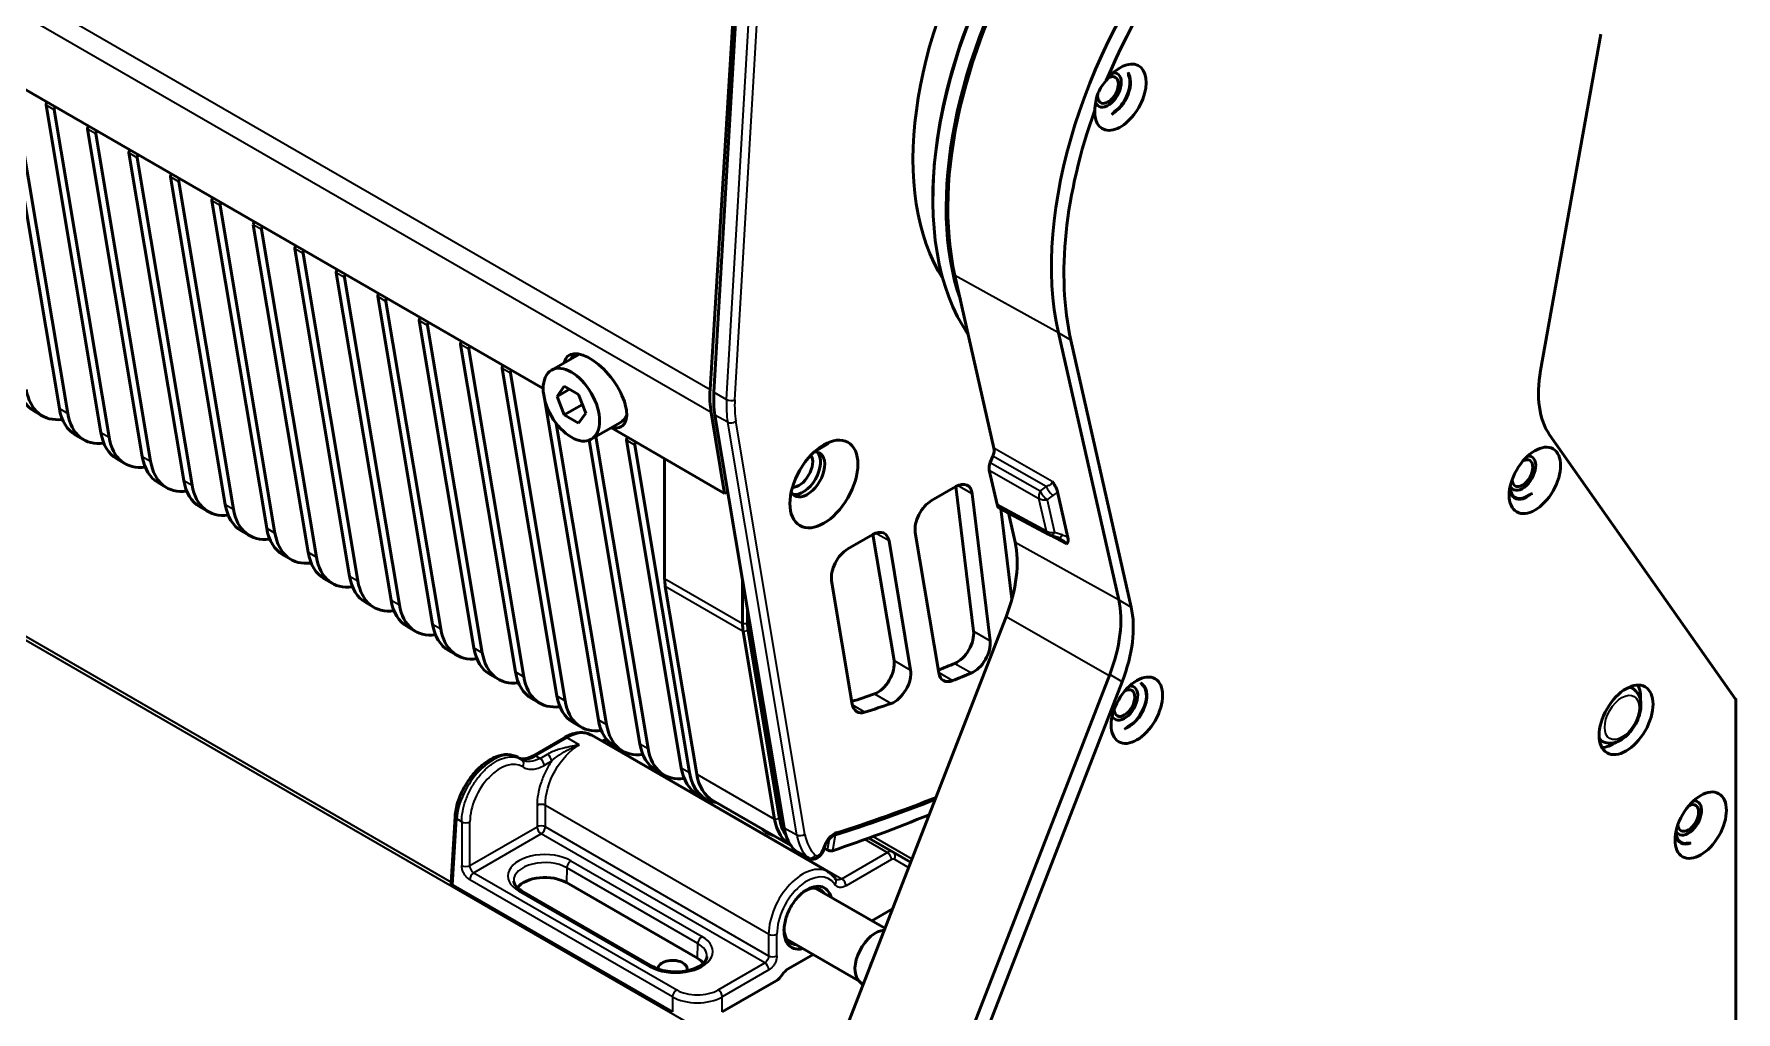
# Model space of a CAD drawing. Header units: millimetres. Extents: x 100 to 5488, y 100 to 4218.
# Drawn here: x 3486.6 to 3631.7, y 3087.6 to 3171 of the extents above; entities that cross this region are included whole.
import ezdxf

# ---------------------------------------------------------------- set-up
doc = ezdxf.new("R2010")
doc.units = ezdxf.units.MM
doc.header["$LTSCALE"] = 20
doc.layers.add('Visible (ANSI)', color=7, linetype='Continuous', lineweight=50)
doc.layers.add('Visible Narrow (ANSI)', color=7, linetype='Continuous', lineweight=35)

msp = doc.modelspace()

# ---------------------------------------------------------------- linework, layer by layer
at = {"layer": 'Visible (ANSI)'}
for p, q in [((3544.226, 3140.686), (3547.938, 3200.764)), ((3548.056, 3200.439), (3544.552, 3140.435)), ((3443.183, 3190.875), (3529.994, 3140.755)), ((3620.192, 3170.978), (3615.049, 3142.29)), ((3484.061, 3166.965), (3488.736, 3139.051)), ((3489.443, 3138.643), (3484.768, 3166.557)), ((3487.597, 3164.924), (3492.271, 3137.01)), ((3492.978, 3136.602), (3488.304, 3164.515)), ((3491.132, 3162.882), (3495.807, 3134.969)), ((3496.514, 3134.56), (3491.839, 3162.474)), ((3494.668, 3160.841), (3499.342, 3132.927)), ((3500.049, 3132.519), (3495.375, 3160.433)), ((3498.203, 3158.8), (3502.878, 3130.886)), ((3503.585, 3130.478), (3498.91, 3158.392)), ((3501.739, 3156.759), (3506.413, 3128.845)), ((3563.228, 3156.974), (3563.228, 3156.852)), ((3507.12, 3128.437), (3502.446, 3156.35)), ((3505.274, 3154.717), (3509.949, 3126.804)), ((3510.656, 3126.396), (3505.981, 3154.309)), ((3508.81, 3152.676), (3513.484, 3124.763)), ((3514.192, 3124.354), (3509.517, 3152.268)), ((3512.345, 3150.635), (3517.02, 3122.721)), ((3517.727, 3122.313), (3513.052, 3150.227)), ((3565.101, 3150.403), (3568.433, 3135.662)), ((3515.881, 3148.594), (3520.556, 3120.68)), ((3521.263, 3120.272), (3516.588, 3148.185)), ((3519.416, 3146.552), (3524.091, 3118.639)), ((3524.798, 3118.231), (3520.124, 3146.144)), ((3573.934, 3145.496), (3579.076, 3122.745)), ((3522.952, 3144.511), (3527.627, 3116.598)), ((3528.334, 3116.189), (3523.659, 3144.103)), ((3530.698, 3142.323), (3533.078, 3143.697)), ((3580.137, 3122.133), (3574.994, 3144.883)), ((3526.487, 3142.47), (3531.162, 3114.556)), ((3531.869, 3114.148), (3527.195, 3142.062)), ((3531.785, 3140.957), (3531.173, 3140.086)), ((3531.785, 3140.957), (3533.01, 3140.25)), ((3530.141, 3139.725), (3534.698, 3112.515)), ((3532.234, 3140.698), (3531.173, 3140.086)), ((3531.173, 3140.086), (3531.785, 3138.507)), ((3533.338, 3139.404), (3531.785, 3138.507)), ((3533.622, 3138.672), (3533.01, 3140.25)), ((3486.575, 3138.837), (3487.282, 3138.429)), ((3533.01, 3137.8), (3531.785, 3138.507)), ((3533.01, 3137.8), (3533.622, 3138.672)), ((3534.098, 3136.434), (3536.573, 3137.863)), ((3545.469, 3131.82), (3544.314, 3138.717)), ((3544.643, 3138.494), (3550.535, 3103.309)), ((3490.11, 3136.796), (3490.817, 3136.388)), ((3535.405, 3112.107), (3531.104, 3137.785)), ((3538.94, 3110.066), (3534.487, 3136.659)), ((3535.798, 3137.416), (3535.816, 3137.405)), ((3535.814, 3137.394), (3545.469, 3131.82)), ((3615.818, 3136.809), (3631.682, 3114.291)), ((3533.901, 3136.344), (3538.233, 3110.474)), ((3537.094, 3136.346), (3541.769, 3108.433)), ((3542.476, 3108.024), (3537.801, 3135.938)), ((3554.33, 3136.069), (3553.123, 3135.372)), ((3568.343, 3134.994), (3568.124, 3134.461)), ((3493.646, 3134.755), (3494.353, 3134.346)), ((3540.353, 3134.774), (3540.353, 3124.569)), ((3568.035, 3133.794), (3568.697, 3130.863)), ((3497.181, 3132.713), (3497.888, 3132.305)), ((3563.118, 3131.209), (3565.178, 3132.398)), ((3565.19, 3132.405), (3566.695, 3120.079)), ((3500.717, 3130.672), (3501.424, 3130.264)), ((3545.469, 3131.82), (3545.735, 3131.974)), ((3568.109, 3119.262), (3566.58, 3131.788)), ((3574.732, 3128.065), (3573.853, 3131.955)), ((3568.895, 3130.573), (3573.107, 3128.304)), ((3569.027, 3130.502), (3569.967, 3122.804)), ((3569.678, 3130.151), (3570.238, 3127.673)), ((3504.252, 3128.631), (3504.959, 3128.223)), ((3555.979, 3127.087), (3558.092, 3128.307)), ((3558.114, 3128.32), (3559.914, 3117.572)), ((3561.328, 3116.755), (3559.485, 3127.762)), ((3561.725, 3128.489), (3563.732, 3116.508)), ((3573.273, 3128.234), (3573.921, 3128.023)), ((3574.177, 3127.916), (3574.177, 3127.916)), ((3507.788, 3126.59), (3508.495, 3126.181)), ((3511.323, 3124.548), (3512.031, 3124.14)), ((3540.406, 3123.891), (3543.086, 3107.89)), ((3546.999, 3120.732), (3546.999, 3124.423)), ((3554.586, 3124.367), (3556.347, 3113.85)), ((3514.859, 3122.507), (3515.566, 3122.099)), ((3547.424, 3120.732), (3547.424, 3121.89)), ((3518.395, 3120.466), (3519.102, 3120.058)), ((3569.466, 3121.293), (3553.562, 3080.436)), ((3549.733, 3104.052), (3547.053, 3120.054)), ((3550.154, 3104.093), (3547.474, 3120.095)), ((3521.93, 3118.425), (3522.637, 3118.016)), ((3525.466, 3116.383), (3526.173, 3115.975)), ((3578.307, 3116.377), (3562.443, 3075.541)), ((3563.504, 3074.928), (3579.368, 3115.765)), ((3623.12, 3115.013), (3622.733, 3115.357)), ((3529.001, 3114.342), (3529.708, 3113.934)), ((3631.711, 3114.185), (3631.711, 3057.341)), ((3532.537, 3112.301), (3533.244, 3111.893)), ((3531.786, 3110.994), (3529.126, 3109.458)), ((3534.134, 3111.195), (3554.267, 3099.572)), ((3535.359, 3110.89), (3535.011, 3110.689)), ((3620.568, 3110.593), (3620.077, 3110.756)), ((3528.087, 3109.165), (3527.817, 3109.321)), ((3528.109, 3109.153), (3528.109, 3109.153)), ((3536.072, 3110.26), (3536.779, 3109.851)), ((3539.608, 3108.218), (3540.315, 3107.81)), ((3543.143, 3106.177), (3543.85, 3105.769)), ((3551.107, 3101.797), (3544.461, 3105.635)), ((3522.481, 3104.284), (3522.14, 3098.645)), ((3553.957, 3101.579), (3554.247, 3101.411)), ((3557.771, 3102.439), (3559.837, 3101.246)), ((3551.563, 3101.304), (3552.637, 3100.717)), ((3561.327, 3100.386), (3559.837, 3101.246)), ((3559.837, 3101.246), (3559.837, 3101.246)), ((3551.667, 3099.052), (3551.667, 3099.052)), ((3541.026, 3087.612), (3522.286, 3098.431)), ((3539.328, 3091.494), (3528.156, 3097.945)), ((3543.146, 3092.185), (3531.973, 3098.635)), ((3553.201, 3098.167), (3559.131, 3094.743)), ((3559.782, 3096.415), (3558.008, 3095.391)), ((3549.244, 3094.677), (3549.244, 3094.677)), ((3550.797, 3093.78), (3556.987, 3090.207)), ((3553.008, 3092.504), (3550.894, 3091.284)), ((3549.869, 3090.27), (3545.266, 3087.612)), ((3556.897, 3090.304), (3557.253, 3089.919))]:
    msp.add_line(p, q, dxfattribs=at)
msp.add_arc((3573.582, 3129.185), 1, 241.69399, 252.00784, dxfattribs=at)
for centre, major_axis, ratio, start_param, end_param in [((3596.532, 3164.568), (16.4, 28.406), 0.5773503, 0, 2.5830873), ((3597.593, 3163.955), (16.4, 28.406), 0.5773503, 6.0638011, 8.0733657), ((3582.744, 3172.528), (-15, -25.981), 0.5773503, 4.6720383, 5.9939705), ((3586.562, 3170.324), (-16.5, -28.579), 0.5773503, 4.6739727, 6.0119646), ((3587.693, 3169.671), (16.5, 28.579), 0.5773503, 1.5315327, 2.6795376), ((3587.835, 3169.589), (-16.498, -28.576), 0.5773503, 4.6730139, 5.7246799), ((3586.421, 3170.405), (-16.4, -28.406), 0.5773503, 4.6737695, 5.4714722), ((3579.222, 3165.596), (-1.55, -2.685), 0.5773503, 5.4394551, 10.7921231), ((3578.161, 3166.208), (0.8, 1.386), 0.5773503, 2.7062165, 6.6682839), ((3578.161, 3166.208), (-0.625, -1.083), 0.5773503, 5.3546392, 10.1575369), ((3578.585, 3165.963), (1.05, 1.819), 0.5773503, 4.1157214, 5.8326554), ((3583.927, 3171.194), (2.949, 5.108), 0.5773503, 2.5956227, 2.6911225), ((3487.736, 3165.032), (-0.1, -0.173), 0.5773503, 4.1669546, 5.6723201), ((3488.443, 3164.624), (0.1, 0.173), 0.5773503, 1.025362, 2.5307274), ((3597.593, 3163.955), (16.4, 28.406), 0.5773503, 1.8750126, 2.5830873), ((3579.646, 3160.161), (2.949, 5.108), 0.5773503, 0.9740526, 1.0695532), ((3491.271, 3162.991), (-0.1, -0.173), 0.5773503, 4.1669546, 5.6723201), ((3491.979, 3162.583), (0.1, 0.173), 0.5773503, 1.025362, 2.5307274), ((3494.807, 3160.95), (-0.1, -0.173), 0.5773503, 4.1669546, 5.6723201), ((3495.514, 3160.542), (0.1, 0.173), 0.5773503, 1.025362, 2.5307274), ((3498.342, 3158.909), (-0.1, -0.173), 0.5773503, 4.1669546, 5.6723201), ((3499.05, 3158.5), (0.1, 0.173), 0.5773503, 1.025362, 2.5307274), ((3501.878, 3156.867), (-0.1, -0.173), 0.5773503, 4.1669546, 5.6723201), ((3502.585, 3156.459), (0.1, 0.173), 0.5773503, 1.025362, 2.5307274), ((3505.414, 3154.826), (-0.1, -0.173), 0.5773503, 4.1669546, 5.6723201), ((3506.121, 3154.418), (0.1, 0.173), 0.5773503, 1.025362, 2.5307274), ((3508.949, 3152.785), (-0.1, -0.173), 0.5773503, 4.1669546, 5.6723201), ((3509.656, 3152.377), (0.1, 0.173), 0.5773503, 1.025362, 2.5307274), ((3512.485, 3150.744), (-0.1, -0.173), 0.5773503, 4.1669546, 5.6723201), ((3513.192, 3150.335), (0.1, 0.173), 0.5773503, 1.025362, 2.5307274), ((3516.02, 3148.702), (-0.1, -0.173), 0.5773503, 4.1669546, 5.6723201), ((3516.727, 3148.294), (0.1, 0.173), 0.5773503, 1.025362, 2.5307274), ((3519.556, 3146.661), (-0.1, -0.173), 0.5773503, 4.1669546, 5.6723201), ((3520.263, 3146.253), (0.1, 0.173), 0.5773503, 1.025362, 2.5307274), ((3523.091, 3144.62), (-0.1, -0.173), 0.5773503, 4.1669546, 5.6723201), ((3523.798, 3144.212), (0.1, 0.173), 0.5773503, 1.025362, 2.5307274), ((3534.426, 3140.55), (-2.296, 2.996), 0.4692871, 2.6619806, 6.6572458), ((3534.873, 3140.807), (-1.875, 3.248), 0.5773503, 0.2268061, 0.4354824), ((3526.627, 3142.579), (-0.1, -0.173), 0.5773503, 4.1669546, 5.6723201), ((3527.334, 3142.17), (0.1, 0.173), 0.5773503, 1.025362, 2.5307274), ((3621.939, 3144.431), (-5, -8.66), 0.5773503, 5.2708943, 6.0220924), ((3490.075, 3144.899), (-3.5, -6.062), 0.5773503, 5.6723201, 6.2831853), ((3490.782, 3144.491), (-3.5, -6.062), 0.5773503, 5.6723201, 6.6991374), ((3551.277, 3144.155), (5, 8.66), 0.5773503, 2.2823383, 2.5307274), ((3551.631, 3143.951), (-5.017, -8.69), 0.5773503, 5.4281179, 5.6723201), ((3493.61, 3142.858), (-3.5, -6.062), 0.5773503, 5.6723201, 6.2831853), ((3494.317, 3142.45), (-3.5, -6.062), 0.5773503, 5.6723201, 6.6991374), ((3534.873, 3140.807), (1.7, -2.944), 0.5773503, 0, 0.4200419), ((3497.146, 3140.817), (-3.5, -6.062), 0.5773503, 5.6723201, 6.2831853), ((3497.853, 3140.409), (-3.5, -6.062), 0.5773503, 5.6723201, 6.6991374), ((3534.873, 3140.807), (1.875, -3.248), 0.5773503, 5.8618026, 6.2491556), ((3537.233, 3136.455), (-0.1, -0.173), 0.5773503, 4.1669546, 5.6723201), ((3500.681, 3138.776), (-3.5, -6.062), 0.5773503, 5.6723201, 6.2831853), ((3537.94, 3136.047), (0.1, 0.173), 0.5773503, 1.025362, 2.5307274), ((3552.515, 3133.439), (-1.05, -1.819), 0.5773503, 5.9037572, 9.804206), ((3551.808, 3133.847), (-0.825, -1.429), 0.5773503, 0.2832213, 2.8583714), ((3552.161, 3133.643), (1.05, 1.819), 0.5773503, 3.3107571, 6.1140209), ((3567.744, 3135.08), (-0.5, -0.866), 0.5775083, 1.7978227, 2.5830686), ((3613.503, 3133.541), (0.8, 1.386), 0.5773503, 2.7564941, 6.6682839), ((3501.388, 3138.367), (-3.5, -6.062), 0.5773503, 5.6723201, 6.6991374), ((3568.724, 3134.375), (-0.5, -0.866), 0.5775083, 4.9394154, 5.7246612), ((3613.503, 3133.541), (-0.625, -1.083), 0.5773503, 5.5504263, 10.1575369), ((3504.217, 3136.734), (-3.5, -6.062), 0.5773503, 5.6723201, 6.2831853), ((3504.924, 3136.326), (-3.5, -6.062), 0.5773503, 5.6723201, 6.6991374), ((3565.178, 3130.765), (1, 1.732), 0.5773503, 5.6286868, 7.0685835), ((3613.927, 3133.296), (-1.05, -1.819), 0.5773503, 5.549389, 7.0905459), ((3507.752, 3134.693), (-3.5, -6.062), 0.5773503, 5.6723201, 6.2831853), ((3563.118, 3129.576), (-1, -1.732), 0.5773503, 3.9269908, 5.6723201), ((3569.386, 3131.444), (-0.5, -0.866), 0.5771922, 5.7246988, 6.300187), ((3614.052, 3126.838), (2.949, 5.108), 0.5773503, 0.7119166, 0.8074169), ((3508.459, 3134.285), (-3.5, -6.062), 0.5773503, 5.6723201, 6.6991374), ((3511.288, 3132.652), (-3.5, -6.062), 0.5773503, 5.6723201, 6.2831853), ((3511.995, 3132.244), (-3.5, -6.062), 0.5773503, 5.6723201, 6.6991374), ((3558.092, 3126.674), (1, 1.732), 0.5773503, 5.6723201, 7.0685835), ((3514.823, 3130.611), (-3.5, -6.062), 0.5773503, 5.6723201, 6.2831853), ((3515.531, 3130.202), (-3.5, -6.062), 0.5773503, 5.6723201, 6.6991374), ((3555.979, 3125.454), (-1, -1.732), 0.5773503, 3.9269908, 5.6723201), ((3563.346, 3121.856), (-5.002, -8.663), 0.5773503, 1.8307695, 2.5830873), ((3518.359, 3128.569), (-3.5, -6.062), 0.5773503, 5.6723201, 6.2831853), ((3519.066, 3128.161), (-3.5, -6.062), 0.5773503, 5.6723201, 6.6991374), ((3543.888, 3126.611), (-2.5, -4.33), 0.5773503, 5.4977871, 5.6723201), ((3521.895, 3126.528), (-3.5, -6.062), 0.5773503, 5.6723201, 6.2831853), ((3522.602, 3126.12), (-3.5, -6.062), 0.5773503, 5.6723201, 6.6991374), ((3572.186, 3116.931), (-5, -8.66), 0.5773503, 1.8318892, 2.5830873), ((3573.247, 3116.318), (5, 8.66), 0.5773503, 4.9734818, 5.7246799), ((3525.43, 3124.487), (-3.5, -6.062), 0.5773503, 5.6723201, 6.2831853), ((3550.535, 3122.773), (2.5, 4.33), 0.5773503, 2.3561945, 2.5307274), ((3550.747, 3122.651), (2.35, 4.07), 0.5773503, 2.3561945, 2.5307274), ((3526.137, 3124.079), (-3.5, -6.062), 0.5773503, 5.6723201, 6.6991374), ((3565.292, 3119.056), (-1, -1.732), 0.5773503, 0.6458353, 2.4870942), ((3566.707, 3118.24), (1, 1.732), 0.5773503, 3.7874279, 5.6286868), ((3528.966, 3122.446), (-3.5, -6.062), 0.5773503, 5.6723201, 6.2831853), ((3529.673, 3122.037), (-3.5, -6.062), 0.5773503, 5.6723201, 6.6991374), ((3558.521, 3116.484), (-1, -1.732), 0.5773503, 0.5862373, 2.5307274), ((3532.501, 3120.404), (-3.5, -6.062), 0.5773503, 5.6723201, 6.2831853), ((3533.208, 3119.996), (-3.5, -6.062), 0.5773503, 5.6723201, 6.6991374), ((3559.935, 3115.667), (1, 1.732), 0.5773503, 3.72783, 5.6723201), ((3581.33, 3260.138), (-82.517, -142.924), 0.5773503, 0.6336675, 0.6458353), ((3565.124, 3117.596), (-1, -1.732), 0.5773503, 5.6723201, 6.9151472), ((3582.744, 3259.322), (82.517, 142.924), 0.5773503, 3.7735545, 3.7874279), ((3581.33, 3260.138), (-82.517, -142.924), 0.5773503, 0.5693173, 0.5862373), ((3579.562, 3113.945), (0.8, 1.386), 0.5773503, 2.7564941, 6.6682839), ((3579.562, 3113.945), (-0.625, -1.083), 0.5773503, 5.5504263, 10.1575369), ((3579.986, 3113.7), (1.05, 1.819), 0.5773503, 3.9050284, 6.1426961), ((3584.506, 3120.235), (-2.949, -5.108), 0.5773503, 6.0472429, 6.1427409), ((3621.281, 3113.128), (1.625, 2.815), 0.5773503, 5.3944459, 5.9507384), ((3621.281, 3113.128), (1.625, 2.815), 0.5773503, 5.3944459, 5.9507384), ((3536.037, 3118.363), (-3.5, -6.062), 0.5773503, 5.6723201, 6.2831853), ((3536.744, 3117.955), (-3.5, -6.062), 0.5773503, 5.6723201, 6.6991374), ((3557.74, 3114.937), (-1, -1.732), 0.5773503, 5.6723201, 6.8499552), ((3582.744, 3259.322), (82.517, 142.924), 0.5773503, 3.7083625, 3.72783), ((3631.499, 3114.063), (0.15, 0.26), 0.5773503, 5.4977871, 6.0218579), ((3539.572, 3116.322), (-3.5, -6.062), 0.5773503, 5.6723201, 6.2831853), ((3540.279, 3115.914), (-3.5, -6.062), 0.5773503, 5.6723201, 6.6991374), ((3579.862, 3107.099), (2.949, 5.108), 0.5773503, 0.7633635, 0.8588648), ((3532.036, 3110.561), (-0.25, 0.433), 0.577408, 0.0000166, 0.0000617), ((3543.108, 3114.281), (-3.5, -6.062), 0.5773503, 5.6723201, 6.2831853), ((3621.281, 3113.128), (-1.625, -2.815), 0.5773503, 0.332447, 0.8887394), ((3621.281, 3113.128), (-1.625, -2.815), 0.5773503, 0.332447, 0.8887394), ((3527.906, 3108.692), (0.267, 0.423), 0.8014025, 6.2829944, 6.2831846), ((3543.815, 3113.872), (-3.5, -6.062), 0.5773503, 5.6723201, 6.6991374), ((3546.643, 3112.239), (-3.5, -6.062), 0.5773503, 5.6723201, 6.2831853), ((3547.35, 3111.831), (-3.5, -6.062), 0.5773503, 5.6723201, 6.5159653), ((3547.961, 3111.697), (-3.5, -6.062), 0.5773503, 5.6723201, 6.2831853), ((3627.645, 3104.147), (0.8, 1.386), 0.5773503, 2.7564941, 6.6682839), ((3627.645, 3104.147), (-0.625, -1.083), 0.5773503, 5.5504263, 10.1575369), ((3522.98, 3104.254), (-0.499, 0.03), 0.5766475, 6.2830514, 6.2831854), ((3550.57, 3103.739), (2.1, 0), 0.5773503, 3.6140218, 4.2399598), ((3554.607, 3107.859), (-3.5, -6.062), 0.5773503, 5.6723201, 6.2850488), ((3554.82, 3107.737), (-3.35, -5.802), 0.5773503, 5.6723201, 6.0092796), ((3555.434, 3107.135), (-3.517, -6.092), 0.5773503, 5.6723201, 6.1550684), ((3580.976, 3260.343), (-90, -155.885), 0.5773503, 0.5772063, 0.6429016), ((3622.604, 3099.065), (-2.95, -5.109), 0.5773503, 2.6164818, 2.6731936), ((3628.069, 3103.902), (-1.05, -1.819), 0.5773503, 5.7581066, 6.6842579), ((3625.949, 3096.623), (2.949, 5.108), 0.5773503, 0.3056472, 0.4011436), ((3552.056, 3102.174), (-0.5, -0.866), 0.5772722, 6.1554367, 6.296487), ((3559.587, 3100.813), (0.25, 0.433), 0.8020018, 6.283185, 6.2832482), ((3559.346, 3100.375), (0.487, 0.873), 0.5873383, 6.274222, 6.2742658), ((3530.135, 3097.574), (2.6, 0), 0.5773503, 0.7853982, 2.6995296), ((3550.217, 3099.044), (1.6, 0), 0.5773503, 0.1197401, 0.1198315), ((3550.57, 3099.248), (2.1, 0), 0.5773503, 0.2828406, 0.28292), ((3552.227, 3095.844), (-2.024, -3.736), 0.5948586, 3.1255069, 3.1255946), ((3554.515, 3098.672), (0.416, 0.278), 0.7645024, 6.2831117, 6.2831826), ((3522.64, 3098.635), (-0.501, 0), 0.5766475, 6.2483212, 7.0679745), ((3558.349, 3092.308), (-1.25, -2.165), 0.5773503, 3.5063813, 6.1054747), ((3541.024, 3091.287), (1.25, 0), 0.5773503, 6.0476022, 9.4250263), ((3541.307, 3091.124), (2.6, 0), 0.5773503, 0.4420631, 0.7853982), ((3559.763, 3091.491), (-1.5, -2.598), 0.5773503, 4.9142863, 5.0304381), ((3549.84, 3091.267), (-0.567, -1.058), 0.5971344, 0.7666829, 1.4239471), ((3550.923, 3090.287), (-0.567, -1.058), 0.5971344, 3.9082756, 4.5655397)]:
    msp.add_ellipse(centre, major_axis=major_axis, ratio=ratio, start_param=start_param, end_param=end_param, dxfattribs=at)
for centre, major_axis in [((3532.398, 3139.379), (-1.7, 2.944)), ((3553.929, 3132.622), (2.05, 3.551)), ((3614.564, 3132.928), (1.55, 2.685)), ((3580.622, 3113.332), (1.55, 2.685)), ((3622.342, 3112.516), (-1.625, -2.815)), ((3628.706, 3103.534), (1.55, 2.685))]:
    msp.add_ellipse(centre, major_axis=major_axis, ratio=0.5773503, dxfattribs=at)
for points, knots in [([(3577.033, 3164.48), (3577.052, 3164.954), (3577.128, 3165.452), (3577.474, 3166.323), (3577.734, 3166.699), (3578.017, 3167.015)], [-1.91898718, -1.91898718, -1.91898718, -1.91898718, -1.77973988, -1.77973988, -1.64579305, -1.64579305, -1.64579305, -1.64579305]), ([(3573.853, 3131.955), (3573.845, 3131.987), (3573.837, 3132.02), (3573.827, 3132.052), (3573.808, 3132.117), (3573.784, 3132.182), (3573.756, 3132.249), (3573.729, 3132.311), (3573.697, 3132.376), (3573.663, 3132.439), (3573.642, 3132.478), (3573.62, 3132.516), (3573.597, 3132.554), (3573.558, 3132.617), (3573.517, 3132.678), (3573.473, 3132.738), (3573.448, 3132.773), (3573.422, 3132.807), (3573.395, 3132.841)], [0, 0, 0, 0, 0.1120122, 0.1120122, 0.1120122, 0.3333333, 0.3333333, 0.3333333, 0.5409431, 0.5409431, 0.5409431, 0.6666667, 0.6666667, 0.6666667, 0.878397, 0.878397, 0.878397, 1, 1, 1, 1]), ([(3574.177, 3127.916), (3574.125, 3127.945), (3574.062, 3127.973), (3573.971, 3128.006), (3573.946, 3128.015), (3573.921, 3128.023)], [0, 0, 0, 0, 0.024607914, 0.024607914, 0.033531851, 0.033531851, 0.033531851, 0.033531851]), ([(3574.601, 3127.505), (3574.634, 3127.523), (3574.661, 3127.546), (3574.684, 3127.575), (3574.694, 3127.588), (3574.704, 3127.602), (3574.712, 3127.618), (3574.734, 3127.659), (3574.749, 3127.709), (3574.756, 3127.768), (3574.757, 3127.779), (3574.758, 3127.792), (3574.759, 3127.804), (3574.763, 3127.879), (3574.755, 3127.965), (3574.732, 3128.065)], [0, 0, 0, 0, 0.2305914, 0.2305914, 0.2305914, 0.3333333, 0.3333333, 0.3333333, 0.610748, 0.610748, 0.610748, 0.6666667, 0.6666667, 0.6666667, 1, 1, 1, 1]), ([(3623.12, 3115.013), (3623.246, 3114.901), (3623.347, 3114.765), (3623.509, 3114.441), (3623.562, 3114.249), (3623.615, 3113.815), (3623.606, 3113.568), (3623.521, 3113.061), (3623.444, 3112.799), (3623.234, 3112.293), (3623.101, 3112.049), (3622.794, 3111.596), (3622.619, 3111.387), (3622.236, 3111.024), (3622.027, 3110.87), (3621.591, 3110.638), (3621.362, 3110.56), (3620.94, 3110.517), (3620.749, 3110.533), (3620.568, 3110.593)], [4.0451165, 4.0451165, 4.0451165, 4.0451165, 4.2903685, 4.2903685, 4.5799156, 4.5799156, 4.9218112, 4.9218112, 5.2751882, 5.2751882, 5.6240137, 5.6240137, 5.9720581, 5.9720581, 6.3242522, 6.3242522, 6.6734504, 6.6734504, 6.9504578, 6.9504578, 6.9504578, 6.9504578]), ([(3531.786, 3110.994), (3531.944, 3111.085), (3532.103, 3111.164), (3532.425, 3111.292), (3532.586, 3111.342), (3532.909, 3111.41), (3533.071, 3111.428), (3533.39, 3111.428), (3533.548, 3111.41), (3533.852, 3111.332), (3533.998, 3111.274), (3534.134, 3111.195)], [1.57089169, 1.57089169, 1.57089169, 1.57089169, 1.72801292, 1.72801292, 1.88513416, 1.88513416, 2.04225539, 2.04225539, 2.19937662, 2.19937662, 2.35649786, 2.35649786, 2.35649786, 2.35649786]), ([(3522.481, 3104.284), (3522.505, 3104.679), (3522.586, 3105.094), (3522.848, 3105.924), (3523.027, 3106.338), (3523.464, 3107.13), (3523.721, 3107.507), (3524.289, 3108.19), (3524.6, 3108.496), (3525.255, 3109.009), (3525.599, 3109.214), (3526.292, 3109.492), (3526.643, 3109.565), (3527.278, 3109.543), (3527.567, 3109.466), (3527.818, 3109.322)], [0.0343127, 0.0343127, 0.0343127, 0.0343127, 0.375834, 0.375834, 0.7145139, 0.7145139, 1.0504762, 1.0504762, 1.3873172, 1.3873172, 1.7279635, 1.7279635, 2.0653174, 2.0653174, 2.3564966, 2.3564966, 2.3564966, 2.3564966]), ([(3527.946, 3109.247), (3528.015, 3109.215), (3528.095, 3109.193), (3528.285, 3109.178), (3528.394, 3109.185), (3528.698, 3109.25), (3528.909, 3109.333), (3529.126, 3109.458)], [0.01469828, 0.01469828, 0.01469828, 0.01469828, 0.08112803, 0.08112803, 0.14655882, 0.14655882, 0.24418745, 0.24418745, 0.24418745, 0.24418745]), ([(3528.109, 3109.153), (3528.114, 3109.151), (3528.118, 3109.148), (3528.126, 3109.143), (3528.131, 3109.14), (3528.139, 3109.135), (3528.144, 3109.133), (3528.152, 3109.128), (3528.156, 3109.125), (3528.165, 3109.12), (3528.169, 3109.117), (3528.173, 3109.114)], [2.356504471, 2.356504471, 2.356504471, 2.356504471, 2.361358865, 2.361358865, 2.366213259, 2.366213259, 2.371067652, 2.371067652, 2.375922046, 2.375922046, 2.38077644, 2.38077644, 2.38077644, 2.38077644]), ([(3553.942, 3101.525), (3553.965, 3101.617), (3553.999, 3101.713), (3554.085, 3101.908), (3554.138, 3102.006), (3554.257, 3102.191), (3554.324, 3102.278), (3554.46, 3102.428), (3554.53, 3102.491), (3554.661, 3102.591), (3554.722, 3102.627), (3554.8, 3102.663), (3554.824, 3102.672), (3554.845, 3102.679)], [5.0468041, 5.0468041, 5.0468041, 5.0468041, 5.3114585, 5.3114585, 5.5845479, 5.5845479, 5.8590095, 5.8590095, 6.1272813, 6.1272813, 6.3828878, 6.3828878, 6.5071696, 6.5071696, 6.5071696, 6.5071696]), ([(3552.637, 3100.717), (3552.703, 3100.681), (3552.775, 3100.656), (3552.923, 3100.631), (3552.998, 3100.631), (3553.153, 3100.653), (3553.23, 3100.678), (3553.391, 3100.753), (3553.47, 3100.808), (3553.622, 3100.94), (3553.691, 3101.021), (3553.811, 3101.195), (3553.86, 3101.289), (3553.915, 3101.432), (3553.929, 3101.477), (3553.941, 3101.523)], [0.7987593, 0.7987593, 0.7987593, 0.7987593, 0.9948032, 0.9948032, 1.208135, 1.208135, 1.47214, 1.47214, 1.822086, 1.822086, 2.2237976, 2.2237976, 2.6255092, 2.6255092, 2.80441, 2.80441, 2.80441, 2.80441]), ([(3554.248, 3101.411), (3554.261, 3101.404), (3554.276, 3101.397), (3554.307, 3101.383), (3554.324, 3101.377), (3554.377, 3101.361), (3554.414, 3101.353), (3554.492, 3101.343), (3554.532, 3101.34), (3554.588, 3101.343), (3554.605, 3101.344), (3554.639, 3101.35), (3554.655, 3101.354), (3554.668, 3101.358)], [0.000054426, 0.000054426, 0.000054426, 0.000054426, 0.00568739, 0.00568739, 0.011344875, 0.011344875, 0.022712286, 0.022712286, 0.034821906, 0.034821906, 0.040854775, 0.040854775, 0.046914313, 0.046914313, 0.046914313, 0.046914313]), ([(3528.156, 3097.945), (3528.062, 3097.999), (3527.977, 3098.056), (3527.828, 3098.173), (3527.764, 3098.233), (3527.658, 3098.351), (3527.615, 3098.409), (3527.549, 3098.521), (3527.525, 3098.575), (3527.493, 3098.678), (3527.485, 3098.727), (3527.483, 3098.775)], [1.57079633, 1.57079633, 1.57079633, 1.57079633, 1.72293691, 1.72293691, 1.8750775, 1.8750775, 2.02721809, 2.02721809, 2.17935868, 2.17935868, 2.33149927, 2.33149927, 2.33149927, 2.33149927]), ([(3554.93, 3098.95), (3554.897, 3099), (3554.861, 3099.049), (3554.786, 3099.142), (3554.747, 3099.187), (3554.664, 3099.274), (3554.621, 3099.315), (3554.531, 3099.393), (3554.485, 3099.43), (3554.388, 3099.499), (3554.338, 3099.531), (3554.287, 3099.56)], [3.63755011, 3.63755011, 3.63755011, 3.63755011, 3.69537729, 3.69537729, 3.75320447, 3.75320447, 3.81103164, 3.81103164, 3.86885882, 3.86885882, 3.926686, 3.926686, 3.926686, 3.926686]), ([(3554.548, 3097.389), (3554.514, 3097.508), (3554.469, 3097.618), (3554.311, 3097.915), (3554.163, 3098.087), (3553.76, 3098.308), (3553.519, 3098.348), (3553.022, 3098.291), (3552.769, 3098.204), (3552.264, 3097.915), (3552.014, 3097.713), (3551.529, 3097.209), (3551.297, 3096.898), (3550.908, 3096.211), (3550.776, 3095.872), (3550.634, 3095.389), (3550.591, 3095.196), (3550.536, 3094.819), (3550.525, 3094.636), (3550.53, 3094.463)], [-0.69869731, -0.69869731, -0.69869731, -0.69869731, -0.6536151, -0.6536151, -0.56495225, -0.56495225, -0.47508168, -0.47508168, -0.3922913, -0.3922913, -0.30941262, -0.30941262, -0.21937013, -0.21937013, -0.12560041, -0.12560041, -0.06279235, -0.06279235, -0.00002681, -0.00002681, -0.00002681, -0.00002681]), ([(3552.335, 3097.946), (3552.554, 3098.067), (3552.774, 3098.139), (3553.205, 3098.187), (3553.41, 3098.152), (3553.726, 3097.984), (3553.846, 3097.876), (3553.942, 3097.738)], [0.41497179, 0.41497179, 0.41497179, 0.41497179, 0.50777388, 0.50777388, 0.60878115, 0.60878115, 0.68708655, 0.68708655, 0.68708655, 0.68708655]), ([(3550.53, 3094.463), (3550.535, 3094.292), (3550.556, 3094.13), (3550.629, 3093.832), (3550.68, 3093.696), (3550.849, 3093.378), (3550.998, 3093.206), (3551.4, 3092.985), (3551.642, 3092.945), (3551.973, 3092.983), (3552.046, 3092.997), (3552.121, 3093.016)], [-0.76291119, -0.76291119, -0.76291119, -0.76291119, -0.70828422, -0.70828422, -0.65361935, -0.65361935, -0.56495569, -0.56495569, -0.47508434, -0.47508434, -0.44988031, -0.44988031, -0.44988031, -0.44988031]), ([(3551.54, 3093.352), (3551.403, 3093.362), (3551.274, 3093.398), (3550.978, 3093.551), (3550.833, 3093.699), (3550.667, 3094.007), (3550.621, 3094.13), (3550.557, 3094.39), (3550.538, 3094.525), (3550.531, 3094.667)], [0.54179267, 0.54179267, 0.54179267, 0.54179267, 0.60689071, 0.60689071, 0.70817397, 0.70817397, 0.76377083, 0.76377083, 0.81533707, 0.81533707, 0.81533707, 0.81533707]), ([(3543.959, 3092.325), (3543.953, 3092.176), (3543.888, 3092.011), (3543.614, 3091.714), (3543.465, 3091.597), (3543.102, 3091.388), (3542.889, 3091.296), (3542.412, 3091.148), (3542.147, 3091.093), (3541.595, 3091.028), (3541.306, 3091.02), (3540.738, 3091.053), (3540.46, 3091.094), (3539.945, 3091.219), (3539.709, 3091.303), (3539.443, 3091.431), (3539.384, 3091.462), (3539.328, 3091.494)], [5.5224824, 5.5224824, 5.5224824, 5.5224824, 5.9887822, 5.9887822, 6.2862102, 6.2862102, 6.5750962, 6.5750962, 6.8695052, 6.8695052, 7.1681961, 7.1681961, 7.4675339, 7.4675339, 7.7636668, 7.7636668, 7.8539816, 7.8539816, 7.8539816, 7.8539816])]:
    msp.add_open_spline(points, degree=3, knots=knots, dxfattribs=at)
for points in [[(3563.236, 3157.724), (3563.23, 3157.463), (3563.228, 3157.212), (3563.228, 3156.974)], [(3528.181, 3109.109), (3528.187, 3109.105), (3528.193, 3109.102), (3528.199, 3109.098)], [(3554.845, 3102.679), (3557.68, 3103.57), (3560.536, 3104.588), (3563.408, 3105.73)], [(3554.933, 3098.945), (3554.945, 3098.928), (3554.951, 3098.925), (3554.956, 3098.922)]]:
    msp.add_open_spline(points, degree=3, dxfattribs=at)
at = {"layer": 'Visible Narrow (ANSI)'}
for p, q in [((2871.06, 3529.339), (3544.226, 3140.686)), ((3544.314, 3138.717), (2871.148, 3527.369)), ((2866.94, 3476.959), (3522.142, 3098.678)), ((3553.183, 3080.43), (3326.048, 3211.566)), ((3545.638, 3139.828), (3548.673, 3191.811)), ((3546.338, 3139.802), (3549.374, 3191.786)), ((3579.988, 3167.337), (3579.922, 3167.378)), ((3488.304, 3164.515), (3487.597, 3164.924)), ((3578.796, 3164.477), (3578.864, 3164.44)), ((3491.839, 3162.474), (3491.132, 3162.882)), ((3495.375, 3160.433), (3494.668, 3160.841)), ((3498.91, 3158.392), (3498.203, 3158.8)), ((3502.446, 3156.35), (3501.739, 3156.759)), ((3505.981, 3154.309), (3505.274, 3154.717)), ((3509.517, 3152.268), (3508.81, 3152.676)), ((3513.052, 3150.227), (3512.345, 3150.635)), ((3573.929, 3145.516), (3565.101, 3150.403)), ((3516.588, 3148.185), (3515.881, 3148.594)), ((3520.124, 3146.144), (3519.416, 3146.552)), ((3574.994, 3144.883), (3573.934, 3145.496)), ((3523.659, 3144.103), (3522.952, 3144.511)), ((3527.195, 3142.062), (3526.487, 3142.47)), ((3544.552, 3140.435), (3545.638, 3139.828)), ((3488.736, 3139.051), (3489.443, 3138.643)), ((3545.728, 3137.892), (3544.643, 3138.494)), ((3551.621, 3102.708), (3545.728, 3137.892)), ((3552.316, 3102.779), (3546.424, 3137.963)), ((3492.271, 3137.01), (3492.978, 3136.602)), ((3495.807, 3134.969), (3496.514, 3134.56)), ((3537.801, 3135.938), (3537.094, 3136.346)), ((3572.888, 3132.41), (3568.343, 3134.994)), ((3573.395, 3132.841), (3568.433, 3135.662)), ((3568.035, 3133.794), (3572.275, 3131.383)), ((3568.124, 3134.461), (3572.37, 3132.048)), ((3499.342, 3132.927), (3500.049, 3132.519)), ((3566.58, 3131.788), (3565.363, 3132.491)), ((3572.888, 3132.41), (3572.37, 3132.048)), ((3502.878, 3130.886), (3503.585, 3130.478)), ((3572.905, 3128.596), (3568.697, 3130.863)), ((3572.905, 3128.596), (3572.275, 3131.383)), ((3572.973, 3131.273), (3573.492, 3131.635)), ((3572.973, 3131.273), (3573.603, 3128.486)), ((3613.96, 3131.6), (3613.891, 3131.637)), ((3506.413, 3128.845), (3507.12, 3128.437)), ((3559.485, 3127.762), (3558.338, 3128.424)), ((3573.195, 3128.262), (3574.601, 3127.505)), ((3574.251, 3128.276), (3573.603, 3128.486)), ((3509.949, 3126.804), (3510.656, 3126.396)), ((3570.238, 3127.673), (3579.067, 3122.786)), ((3513.484, 3124.763), (3514.192, 3124.354)), ((3540.353, 3124.569), (3546.999, 3120.732)), ((3547.053, 3120.054), (3540.406, 3123.891)), ((3517.02, 3122.721), (3517.727, 3122.313)), ((3579.076, 3122.745), (3580.137, 3122.133)), ((3520.556, 3120.68), (3521.263, 3120.272)), ((3546.999, 3120.732), (3547.424, 3120.732)), ((3578.267, 3116.274), (3569.466, 3121.293)), ((3547.474, 3120.095), (3547.053, 3120.054)), ((3566.695, 3120.079), (3568.109, 3119.262)), ((3524.091, 3118.639), (3524.798, 3118.231)), ((3559.914, 3117.572), (3561.328, 3116.755)), ((3527.627, 3116.598), (3528.334, 3116.189)), ((3563.726, 3116.54), (3564.908, 3115.857)), ((3565.096, 3117.326), (3566.51, 3116.509)), ((3579.368, 3115.765), (3578.307, 3116.377)), ((3558.241, 3114.722), (3559.656, 3113.905)), ((3581.173, 3115.416), (3581.106, 3115.458)), ((3531.162, 3114.556), (3531.869, 3114.148)), ((3556.359, 3113.786), (3557.433, 3113.166)), ((3534.698, 3112.515), (3535.405, 3112.107)), ((3579.885, 3112.003), (3579.953, 3111.967)), ((3532.036, 3110.969), (3529.376, 3109.434)), ((3533.067, 3110.374), (3532.036, 3110.969)), ((3535.453, 3110.775), (3535.232, 3110.648)), ((3535.232, 3110.648), (3555.466, 3098.966)), ((3538.233, 3110.474), (3538.94, 3110.066)), ((3529.376, 3109.434), (3529.725, 3109.232)), ((3529.725, 3109.232), (3530.355, 3109.596)), ((3530.709, 3108.998), (3530.078, 3108.634)), ((3541.769, 3108.433), (3542.476, 3108.024)), ((3543.086, 3107.89), (3549.733, 3104.052)), ((3529.471, 3105.225), (3529.471, 3103.395)), ((3549.22, 3094.231), (3530.177, 3105.225)), ((3530.177, 3103.395), (3530.177, 3105.225)), ((3522.286, 3098.431), (3522.627, 3104.064)), ((3523.043, 3103.824), (3522.627, 3104.064)), ((3523.043, 3103.824), (3523.043, 3100.092)), ((3523.749, 3100.092), (3523.75, 3103.824)), ((3523.749, 3100.092), (3529.471, 3103.395)), ((3530.177, 3103.395), (3549.22, 3092.401)), ((3549.733, 3104.052), (3550.154, 3104.093)), ((3550.535, 3103.309), (3551.621, 3102.708)), ((3529.824, 3102.797), (3524.079, 3099.48)), ((3548.891, 3091.789), (3529.824, 3102.797)), ((3554.248, 3101.411), (3554.407, 3102.369)), ((3554.89, 3102.693), (3554.668, 3101.358)), ((3559.334, 3101.198), (3557.411, 3102.309)), ((3558.13, 3102.57), (3561.435, 3100.662)), ((3627.512, 3101.991), (3627.443, 3102.027)), ((3532.364, 3100.494), (3543.537, 3094.044)), ((3555.467, 3098.966), (3559.334, 3101.198)), ((3559.687, 3100.6), (3555.82, 3098.368)), ((3559.941, 3100.623), (3561.148, 3099.926)), ((3541.026, 3088.894), (3523.726, 3098.882)), ((3524.079, 3099.48), (3541.379, 3089.492)), ((3532.011, 3099.896), (3531.973, 3098.635)), ((3543.183, 3093.446), (3532.011, 3099.896)), ((3539.078, 3091.47), (3527.906, 3097.92)), ((3550.53, 3094.629), (3550.53, 3094.463)), ((3543.146, 3092.185), (3543.183, 3093.446)), ((3549.22, 3094.231), (3549.22, 3092.401)), ((3549.927, 3092.401), (3549.927, 3094.231)), ((3544.912, 3089.492), (3548.891, 3091.789)), ((3549.244, 3091.191), (3545.266, 3088.894)), ((3541.026, 3088.894), (3541.026, 3087.612)), ((3545.266, 3087.612), (3545.266, 3088.894))]:
    msp.add_line(p, q, dxfattribs=at)
for centre, major_axis, ratio, start_param, end_param in [((3578.585, 3165.963), (1.1, 1.905), 0.5773503, 3.8571972, 6.0911902), ((3578.517, 3166.003), (1.052, 1.822), 0.5773503, 4.1157214, 5.8326554), ((3552.698, 3143.335), (5.004, 8.668), 0.5773503, 2.2865252, 2.5307274), ((3545.984, 3140.007), (0.499, -0.029), 0.5357586, 3.9769343, 5.5302774), ((3553.045, 3143.134), (4.754, 8.235), 0.5773503, 2.2865252, 2.5307274), ((3546.07, 3138.168), (-0.493, -0.083), 0.6688348, 0.6989619, 2.2523049), ((3553.576, 3132.826), (1.8, 3.118), 0.5773503, 0.4844246, 0.7181625), ((3572.952, 3131.971), (0.494, 0.869), 0.5575416, 1.793894, 2.5791399), ((3572.952, 3131.971), (0.573, -0.82), 0.4718892, 4.3052107, 5.3372516), ((3573.47, 3132.334), (-0.573, 0.82), 0.4718892, 1.1636181, 2.195659), ((3613.927, 3133.296), (-1.1, -1.905), 0.5773503, 5.6858136, 7.3490835), ((3572.952, 3131.971), (-0.975, -0.22), 0.6924284, 0.6605825, 1.437254), ((3572.047, 3132.18), (2.034, 0.462), 0.5186224, 5.3783807, 5.6746835), ((3613.859, 3133.335), (-1.052, -1.822), 0.5773503, 0.0571875, 0.8073606), ((3573.582, 3129.185), (0.975, 0.22), 0.6924284, 3.8021751, 4.5788466), ((3573.582, 3129.185), (-0.474, -0.88), 0.581707, 5.7076971, 6.2831853), ((3573.582, 3129.185), (-0.309, -0.951), 0.3136643, 0, 0.8527115), ((3574.23, 3128.974), (-0.309, -0.951), 0.3136643, 0, 0.8527115), ((3579.986, 3113.7), (1.1, 1.905), 0.5773503, 3.6464999, 6.4012309), ((3579.918, 3113.739), (1.052, 1.822), 0.5773503, 3.9050284, 6.1426961), ((3621.693, 3112.891), (1.285, 2.225), 0.5773503, 6.1650597, 6.6311811), ((3532.036, 3110.561), (-0.25, 0.433), 0.577408, 5.4978297, 6.2831853), ((3531.943, 3107.553), (2.22, 3.625), 0.559303, 0.01448, 0.7998756), ((3535.232, 3110.24), (-0.25, 0.433), 0.5773503, 5.4977864, 6.1614799), ((3621.693, 3112.891), (-1.285, -2.225), 0.5773503, 5.9351895, 6.401311), ((3525.627, 3105.679), (2.22, 3.625), 0.5593042, 0.0144812, 2.3357688), ((3526.403, 3105.247), (1.774, 3.303), 0.5971466, 6.2405399, 8.5870488), ((3527.906, 3108.692), (0.267, 0.423), 0.8014025, 4.7694445, 6.2829951), ((3529.376, 3109.025), (-0.25, 0.433), 0.5773503, 5.4977873, 6.2831688), ((3529.725, 3108.824), (0.25, -0.433), 0.5773503, 0.8202976, 2.356194), ((3530.355, 3109.188), (0.25, -0.433), 0.5773503, 0.8202929, 2.3561935), ((3582.744, 3259.322), (-88.167, -152.711), 0.5773503, 0.5614139, 0.6304158), ((3529.824, 3105.036), (-0.5, 0), 0.5363736, 3.9275994, 5.4971692), ((3522.98, 3104.254), (-0.499, 0.03), 0.5766475, 0, 0.8196531), ((3523.396, 3104.013), (-0.5, 0), 0.5363736, 0.785704, 2.3560377), ((3529.824, 3103.206), (0.5, 0), 0.5363736, 0.7860072, 2.3555855), ((3529.824, 3103.206), (-0.25, 0.433), 0.5773503, 0.8203047, 2.3561945), ((3529.824, 3103.206), (-0.25, -0.433), 0.5773503, 0.7853982, 2.3212879), ((3551.962, 3102.983), (0.493, 0.083), 0.6688348, 3.8405546, 5.3938976), ((3556.501, 3106.519), (-3.504, -6.07), 0.5773503, 5.6723201, 6.1520827), ((3556.848, 3106.318), (-3.254, -5.637), 0.5773503, 5.6723201, 6.1520822), ((3554.813, 3101.622), (-0.75, -1.299), 0.5773503, 3.7030065, 5.1633894), ((3554.695, 3103.156), (0.15, -0.477), 0.691167, 0, 0.9254392), ((3628.069, 3103.902), (-1.1, -1.905), 0.5773503, 5.6858136, 6.9427801), ((3628.001, 3103.941), (-1.052, -1.822), 0.5773503, 0.0571875, 0.4010726), ((3530.135, 3099.207), (-3.153, 0), 0.5773503, 3.9269908, 7.0685835), ((3530.135, 3098.813), (-2.653, 0), 0.5773503, 3.9269908, 6.3078805), ((3532.364, 3100.086), (-0.25, -0.433), 0.5773503, 3.9269908, 5.4628806), ((3552.843, 3101.18), (-0.34, -0.366), 0.8094612, 0.2002014, 1.7535616), ((3553.477, 3101.386), (-0.25, -0.433), 0.5773907, 6.1522063, 8.3050925), ((3553.458, 3101.649), (0.484, -0.124), 0.3559368, 5.617308, 6.2831466), ((3559.346, 3100.375), (0.487, 0.873), 0.5873382, 6.2742559, 7.0596929), ((3559.334, 3100.79), (-0.25, 0.433), 0.5773452, 3.961728, 5.4977915), ((3559.699, 3100.186), (0.236, 0.44), 0.5971392, 6.2647672, 7.0503376), ((3559.587, 3100.813), (0.25, 0.433), 0.8020018, 4.7369337, 6.2831853), ((3523.396, 3100.282), (0.5, 0), 0.5363736, 3.9276158, 5.4971783), ((3524.079, 3099.072), (-0.25, -0.433), 0.5773503, 3.9269944, 5.4628806), ((3552.227, 3095.844), (-2.024, -3.736), 0.5948586, 3.1255946, 5.4476579), ((3552.58, 3095.654), (1.774, 3.303), 0.5971479, 5.9756655, 8.5870747), ((3554.515, 3098.672), (0.416, 0.278), 0.7645024, 5.0984148, 6.2831144), ((3555.466, 3098.557), (0.25, -0.433), 0.5773503, 0.8202929, 2.3561952), ((3527.906, 3097.512), (0.25, 0.433), 0.5773503, 0, 0.7853982), ((3541.307, 3092.757), (3.153, 0), 0.5773503, 3.9269908, 7.0685835), ((3543.537, 3093.635), (0.25, 0.433), 0.5773503, 0.7853982, 2.3212879), ((3541.307, 3092.363), (2.653, 0), 0.5773503, 6.2584901, 7.0685835), ((3549.574, 3094.421), (-0.5, 0), 0.5363736, 0.7860075, 2.3558477), ((3539.078, 3091.061), (0.25, 0.433), 0.5773503, 0, 0.7853982), ((3548.891, 3091.381), (-0.25, 0.433), 0.5773503, 3.9618816, 5.4977837), ((3549.574, 3092.591), (0.5, 0), 0.5363736, 3.9275991, 5.497162), ((3541.379, 3089.084), (0.25, 0.433), 0.5774824, 0.7855181, 2.3213623), ((3543.146, 3090.104), (2.998, 0), 0.5705287, 3.9268899, 5.4978843), ((3543.146, 3090.512), (-2.498, 0), 0.5773403, 0.7851321, 2.3564227), ((3544.912, 3089.084), (0.25, -0.433), 0.577473, 0.8201556, 2.3560703)]:
    msp.add_ellipse(centre, major_axis=major_axis, ratio=ratio, start_param=start_param, end_param=end_param, dxfattribs=at)
msp.add_ellipse((3621.988, 3112.72), major_axis=(-1.038, -1.798), ratio=0.5773503, dxfattribs=at)
for points, knots in [([(3579.922, 3167.378), (3579.922, 3167.378), (3579.922, 3167.378), (3579.874, 3167.509), (3579.864, 3167.617), (3579.875, 3167.712)], [1.609364106, 1.609364106, 1.609364106, 1.609364106, 1.609373375, 1.609373375, 1.671065948, 1.671065948, 1.671065948, 1.671065948]), ([(3578.477, 3164.109), (3578.554, 3164.239), (3578.653, 3164.363), (3578.796, 3164.477), (3578.796, 3164.477), (3578.796, 3164.477)], [1.547696282, 1.547696282, 1.547696282, 1.547696282, 1.609384548, 1.609384548, 1.609396403, 1.609396403, 1.609396403, 1.609396403]), ([(3573.395, 3132.841), (3573.401, 3132.817), (3573.405, 3132.77), (3573.389, 3132.698), (3573.344, 3132.628), (3573.271, 3132.562), (3573.171, 3132.503), (3573.044, 3132.452), (3572.943, 3132.423), (3572.888, 3132.41)], [0.00005319, 0.00005319, 0.00005319, 0.00005319, 0.14285714, 0.28571429, 0.42857143, 0.57142857, 0.71428571, 0.85714286, 1, 1, 1, 1]), ([(3613.892, 3131.637), (3613.892, 3131.637), (3613.892, 3131.637), (3614.037, 3131.725), (3614.194, 3131.78), (3614.358, 3131.818)], [1.609370551, 1.609370551, 1.609370551, 1.609370551, 1.609375529, 1.609375529, 1.671069454, 1.671069454, 1.671069454, 1.671069454]), ([(3574.177, 3127.916), (3574.258, 3127.873), (3574.324, 3127.831), (3574.38, 3127.789), (3574.439, 3127.745), (3574.487, 3127.701), (3574.524, 3127.654), (3574.561, 3127.608), (3574.588, 3127.558), (3574.601, 3127.505)], [0.25851436, 0.25851436, 0.25851436, 0.25851436, 0.5, 0.5, 0.5, 0.75, 0.75, 0.75, 1, 1, 1, 1]), ([(3574.732, 3128.065), (3574.715, 3128.075), (3574.697, 3128.085), (3574.68, 3128.094), (3574.65, 3128.111), (3574.618, 3128.127), (3574.586, 3128.142), (3574.535, 3128.167), (3574.482, 3128.19), (3574.426, 3128.213), (3574.376, 3128.232), (3574.324, 3128.251), (3574.27, 3128.269), (3574.264, 3128.271), (3574.257, 3128.273), (3574.251, 3128.276)], [0.00000019, 0.00000019, 0.00000019, 0.00000019, 0.12317253, 0.12317253, 0.12317253, 0.33333333, 0.33333333, 0.33333333, 0.66666667, 0.66666667, 0.66666667, 0.96487502, 0.96487502, 0.96487502, 0.99999886, 0.99999886, 0.99999886, 0.99999886]), ([(3581.106, 3115.458), (3581.106, 3115.458), (3581.106, 3115.458), (3581.019, 3115.542), (3580.973, 3115.608), (3580.949, 3115.667)], [1.609353242, 1.609353242, 1.609353242, 1.609353242, 1.60936018, 1.60936018, 1.671055558, 1.671055558, 1.671055558, 1.671055558]), ([(3579.555, 3111.725), (3579.637, 3111.828), (3579.74, 3111.923), (3579.885, 3112.003), (3579.885, 3112.003), (3579.885, 3112.003)], [1.547692168, 1.547692168, 1.547692168, 1.547692168, 1.609382002, 1.609382002, 1.609393246, 1.609393246, 1.609393246, 1.609393246]), ([(3530.177, 3105.225), (3530.174, 3106.145), (3530.481, 3107.229), (3531.012, 3108.175), (3531.543, 3109.121), (3532.298, 3109.929), (3533.067, 3110.374)], [0, 0, 0, 0, 0.5, 0.5, 0.5, 1, 1, 1, 1]), ([(3533.067, 3110.374), (3532.963, 3110.354), (3532.858, 3110.335), (3532.753, 3110.315), (3532.638, 3110.293), (3532.522, 3110.271), (3532.407, 3110.248), (3532.28, 3110.223), (3532.154, 3110.196), (3532.027, 3110.168), (3531.902, 3110.14), (3531.777, 3110.111), (3531.652, 3110.079), (3531.639, 3110.076), (3531.626, 3110.072), (3531.613, 3110.069), (3531.46, 3110.029), (3531.31, 3109.987), (3531.163, 3109.939), (3531.004, 3109.888), (3530.848, 3109.831), (3530.699, 3109.767), (3530.579, 3109.715), (3530.463, 3109.659), (3530.355, 3109.596)], [0, 0, 0, 0, 0.11032803, 0.11032803, 0.11032803, 0.23210698, 0.23210698, 0.23210698, 0.36638069, 0.36638069, 0.36638069, 0.5, 0.5, 0.5, 0.51412507, 0.51412507, 0.51412507, 0.67807591, 0.67807591, 0.67807591, 0.85601228, 0.85601228, 0.85601228, 0.99999951, 0.99999951, 0.99999951, 0.99999951]), ([(3530.709, 3108.998), (3530.896, 3109.181), (3531.12, 3109.35), (3531.373, 3109.518), (3531.382, 3109.524), (3531.392, 3109.53), (3531.401, 3109.536), (3531.647, 3109.697), (3531.916, 3109.857), (3532.192, 3109.995), (3532.2, 3110), (3532.209, 3110.004), (3532.218, 3110.009), (3532.488, 3110.142), (3532.763, 3110.258), (3533.041, 3110.364), (3533.05, 3110.367), (3533.059, 3110.37), (3533.067, 3110.374)], [0.00000241, 0.00000241, 0.00000241, 0.00000241, 0.33333333, 0.33333333, 0.33333333, 0.34573682, 0.34573682, 0.34573682, 0.66666667, 0.66666667, 0.66666667, 0.67699326, 0.67699326, 0.67699326, 0.99023316, 0.99023316, 0.99023316, 1, 1, 1, 1]), ([(3523.043, 3103.824), (3523.044, 3104.104), (3523.072, 3104.399), (3523.128, 3104.7), (3523.184, 3105.002), (3523.266, 3105.311), (3523.373, 3105.617), (3523.48, 3105.924), (3523.612, 3106.229), (3523.765, 3106.524), (3523.918, 3106.819), (3524.092, 3107.104), (3524.282, 3107.371), (3524.472, 3107.638), (3524.678, 3107.887), (3524.895, 3108.112), (3525.112, 3108.337), (3525.34, 3108.537), (3525.572, 3108.707), (3525.804, 3108.876), (3526.041, 3109.016), (3526.275, 3109.122), (3526.51, 3109.228), (3526.742, 3109.299), (3526.966, 3109.335), (3527.19, 3109.371), (3527.405, 3109.371), (3527.606, 3109.335), (3527.787, 3109.303), (3527.955, 3109.242), (3528.109, 3109.153)], [0, 0, 0, 0, 0.1, 0.1, 0.1, 0.2, 0.2, 0.2, 0.3, 0.3, 0.3, 0.4, 0.4, 0.4, 0.5, 0.5, 0.5, 0.6, 0.6, 0.6, 0.7, 0.7, 0.7, 0.8, 0.8, 0.8, 0.9, 0.9, 0.9, 0.98960702, 0.98960702, 0.98960702, 0.98960702]), ([(3530.709, 3108.998), (3530.513, 3108.703), (3530.167, 3108.096), (3529.77, 3107.122), (3529.526, 3106.142), (3529.471, 3105.527), (3529.471, 3105.225)], [0, 0, 0, 0, 0.25, 0.5, 0.75, 0.99999047, 0.99999047, 0.99999047, 0.99999047]), ([(3528.259, 3108.502), (3528.38, 3108.425), (3528.64, 3108.317), (3529.09, 3108.284), (3529.577, 3108.386), (3529.909, 3108.537), (3530.078, 3108.634)], [0.00000605, 0.00000605, 0.00000605, 0.00000605, 0.25, 0.5, 0.75, 1, 1, 1, 1]), ([(3523.726, 3098.882), (3523.652, 3098.925), (3523.511, 3099.033), (3523.316, 3099.262), (3523.163, 3099.533), (3523.065, 3099.823), (3523.043, 3100.003), (3523.043, 3100.092)], [0, 0, 0, 0, 0.2, 0.4, 0.6, 0.8, 0.99996704, 0.99996704, 0.99996704, 0.99996704]), ([(3549.927, 3092.401), (3549.927, 3092.312), (3549.905, 3092.132), (3549.807, 3091.842), (3549.654, 3091.571), (3549.458, 3091.341), (3549.318, 3091.234), (3549.244, 3091.191)], [0.00003318, 0.00003318, 0.00003318, 0.00003318, 0.2, 0.4, 0.6, 0.8, 1, 1, 1, 1])]:
    msp.add_open_spline(points, degree=3, knots=knots, dxfattribs=at)
for points in [[(3535.153, 3110.607), (3535.179, 3110.619), (3535.206, 3110.632), (3535.232, 3110.648)], [(3527.957, 3109.241), (3528.331, 3109.06), (3528.848, 3109.128), (3529.376, 3109.434)], [(3529.725, 3109.232), (3529.169, 3108.912), (3528.608, 3108.863), (3528.199, 3109.098)], [(3627.443, 3102.027), (3627.578, 3102.042), (3627.724, 3102.031), (3627.874, 3102.007)], [(3552.569, 3100.766), (3552.211, 3100.961), (3551.854, 3101.157), (3551.496, 3101.352)], [(3552.637, 3100.717), (3552.612, 3100.73), (3552.59, 3100.747), (3552.569, 3100.766)], [(3524.079, 3099.48), (3523.898, 3099.585), (3523.743, 3099.872), (3523.749, 3100.092)], [(3555.466, 3098.966), (3555.281, 3098.859), (3555.095, 3098.847), (3554.956, 3098.924)], [(3555.82, 3098.368), (3555.722, 3098.311), (3555.534, 3098.234), (3555.266, 3098.213), (3555.034, 3098.294), (3554.917, 3098.408), (3554.868, 3098.482)], [(3549.22, 3092.401), (3549.227, 3092.181), (3549.072, 3091.894), (3548.891, 3091.789)]]:
    msp.add_open_spline(points, degree=3, dxfattribs=at)

doc.saveas('drawing.dxf')
